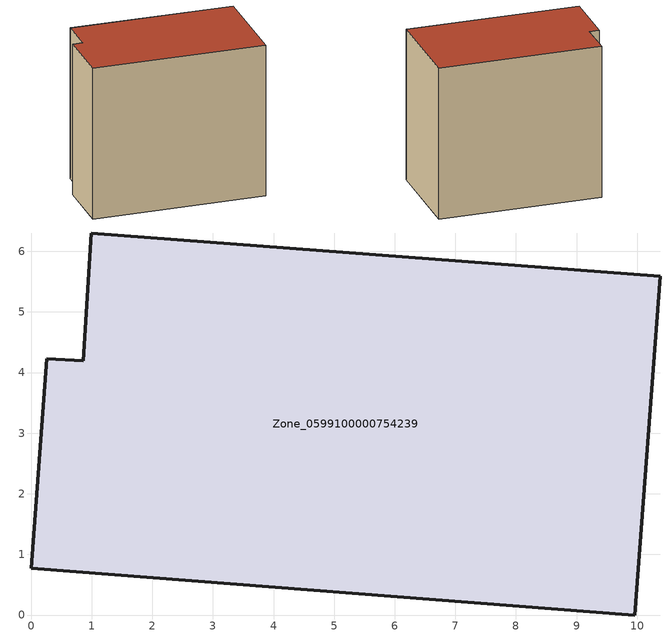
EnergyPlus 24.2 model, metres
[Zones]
Zone_0599100000754239
 floor ground (C_G): 9.96,0 0,0.77 0.26,4.23 0.86,4.19 0.99,6.3 10.38,5.59 z0
 wall outside (C_F): 9.96,0 10.38,5.59 0.99,6.3 0.86,4.19 0.26,4.23 0,0.77 9.96,0 z0:9.01
 roof outside (C_R): 0,0.77 9.96,0 10.38,5.59 0.99,6.3 0.86,4.19 0.26,4.23 z9.01
[BUILDING]
Pand.0599100000754239: North Axis=0; Terrain=City; Loads Convergence Tolerance Value=0.04; Temperature Convergence Tolerance Value=0.4; Solar Distribution=FullExterior; Maximum Number of Warmup Days=25; Minimum Number of Warmup Days=1
[Site:Location]
Rotterdam.The.Hague.AP_ZH_NLD Design_Conditions: Latitude=51.96; Longitude=4.45; Time Zone=1; Elevation=-4.5
[SITE:GROUNDTEMPERATURE:BUILDINGSURFACE]
18, 18, 18, 18, 18, 18, 18, 18, 18, 18, 18, 18
[MATERIAL] Thermal Absorptance=0.9; Solar Absorptance=0.7; Visible Absorptance=0.7
Name | Roughness | Thickness | Conductivity | Density | Specific Heat
G.TC.2006-2014 | MediumSmooth | 0.15 | 0.06 | 540 | 1210
F.TC.2006-2014 | Rough | 0.3 | 0.12 | 1920 | 840
R.TC.2006-2014 | MediumRough | 0.2 | 0.08 | 1500 | 1000
[CONSTRUCTION]
C_G: G.TC.2006-2014
C_F: F.TC.2006-2014
C_R: R.TC.2006-2014
[ZONE]
Zone_0599100000754239: Type=1; Multiplier=1; Ceiling Height=Autocalculate; Volume=Autocalculate; Floor Area=autocalculate; Part of Total Floor Area=Yes
[ZONEINFILTRATION:DESIGNFLOWRATE]
Infil_Zone_0599100000754239: Zone or ZoneList or Space or SpaceList=Zone_0599100000754239; Schedule=AlwaysOn; Design Flow Rate Calculation Method=Flow/Area; Flow Rate per Floor Area=0.0015; Constant Term Coefficient=1; Temperature Term Coefficient=0; Velocity Term Coefficient=0; Velocity Squared Term Coefficient=0
[HVACTEMPLATE:ZONE:IDEALLOADSAIRSYSTEM]
Zone_0599100000754239: Maximum Heating Supply Air Temperature=50; Minimum Cooling Supply Air Temperature=13; Maximum Heating Supply Air Humidity Ratio=0.0156; Minimum Cooling Supply Air Humidity Ratio=0.0077; Heating Limit=NoLimit; Cooling Limit=NoLimit; Dehumidification Control Type=ConstantSensibleHeatRatio; Cooling Sensible Heat Ratio=0.7; Dehumidification Setpoint=60; Humidification Control Type=None; Humidification Setpoint=30; Outdoor Air Method=None; Outdoor Air Flow Rate per Person=0.00944; Outdoor Air Flow Rate per Zone Floor Area=0; Outdoor Air Flow Rate per Zone=0; Demand Controlled Ventilation Type=None; Outdoor Air Economizer Type=NoEconomizer; Heat Recovery Type=None; Sensible Heat Recovery Effectiveness=0.7; Latent Heat Recovery Effectiveness=0.65
[ZONECONTROL:THERMOSTAT]
ThermostatControl_Zone_0599100000754239: Zone or ZoneList=Zone_0599100000754239; Control Type Schedule=DualSetpointControlType; Control 1=Thermostat_Zone_0599100000754239; Temperature Difference Between Cutout And Setpoint=0
[THERMOSTATSETPOINT:DUALSETPOINT]
Thermostat_Zone_0599100000754239: Heating Setpoint Temperature Schedule=HeatingSetpoint_Zone_0599100000754239; Cooling Setpoint Temperature Schedule=CoolingSetpoint_Zone_0599100000754239
[SCHEDULE:COMPACT]
HeatingSetpoint_Zone_0599100000754239: Through: 12/31, For: AllDays, Until: 24:00, 21
CoolingSetpoint_Zone_0599100000754239: Through: 12/31, For: AllDays, Until: 24:00, 24
DualSetpointControlType: Through: 12/31, For: AllDays, Until: 24:00, 4
AlwaysOn: Through: 12/31, For: AllDays, Until: 24:00, 1
